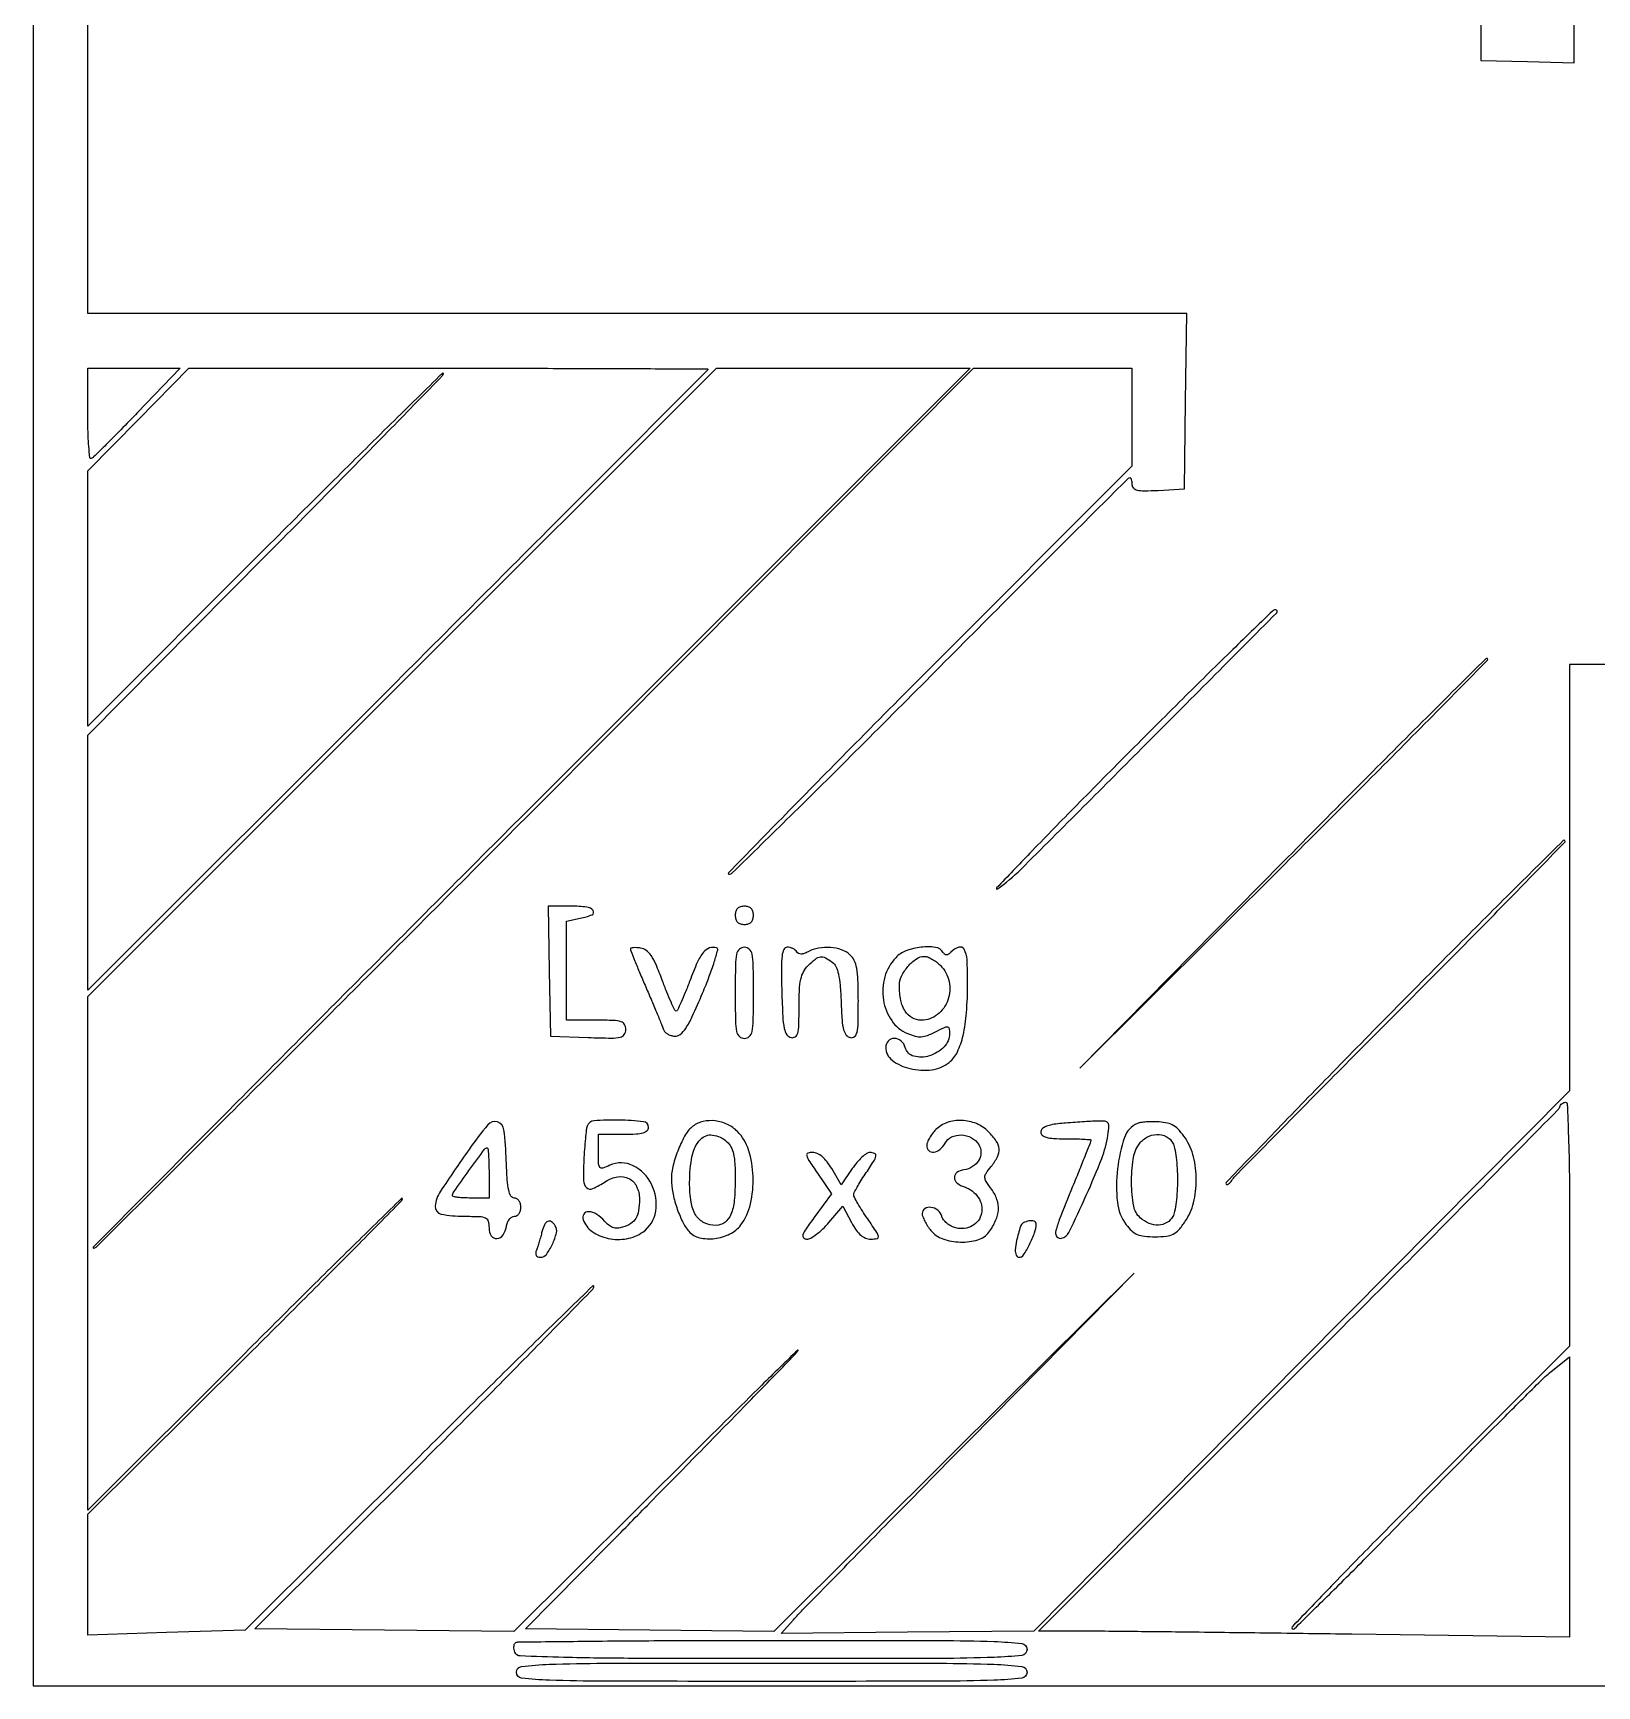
# Model space of a CAD drawing. Extents: x 42 to 629, y 10 to 640.
# Drawn here: x 42 to 385, y 10 to 372.5 of the extents above; entities that cross this region are included whole.
import ezdxf

# ---------------------------------------------------------------- set-up
doc = ezdxf.new("R2010")
doc.units = 0

msp = doc.modelspace()

# ---------------------------------------------------------------- linework, layer by layer
msp.add_lwpolyline([(42, 297), (42, 10), (335.5, 10), (629, 10), (629, 297), (629, 584), (335.5, 584), (42, 584)], close=True)
msp.add_lwpolyline([(359.245306, 469.25), (359.5, 366.5), (369.75, 366.215017), (380, 365.930034), (380, 400.965017)])
msp.add_lwpolyline([(390, 234), (384.5, 234), (379, 234), (378.980638, 187.25), (378.961276, 140.5), (320.230638, 81.263998), (261.5, 22.027996), (233.801189, 21.763998), (206.102379, 21.5), (208.771414, 24.5, -0.01178), (210.788853, 26.662787, -0.000238), (221.240118, 37.340625, -0.000562), (233.470066, 49.795766, -0.000378), (247.470059, 64), (283.499668, 100.5), (243.978654, 61.233512), (204.457639, 21.967023), (177.247623, 22.233512), (150.037606, 22.5), (168.271599, 41, 0.000451), (176.725002, 49.592198, 0.00024), (187.166372, 60.234375, 0.000239), (197.820522, 71.114267, 0.000373), (206.989048, 80.5, 0.012237), (209.815134, 83.542895, 0.960213), (209.703477, 83.649998, 0.003532), (201.821028, 75.965489, 0.000658), (187.465655, 61.734037), (147.458806, 21.968074), (119.064594, 22.234037), (90.670383, 22.5), (127.835191, 59.621478, 0.001102), (142.084456, 73.917002, 0.001806), (154.082837, 86.095157, 0.000186), (164.754127, 97.012976, 0.19585), (165, 97.616608, 0.663189), (164.747738, 97.723148, 0.000189), (153.764062, 87.031082, 0.001823), (141.418649, 74.91631, 0.001074), (126.75, 60.353944), (88.5, 22.217629), (71.25, 21.686121), (54, 21.154614), (54, 34.396356), (54, 47.638098), (88.5, 81.927757, 0.000868), (101.727878, 95.120732, 0.001428), (112.865625, 106.331612, 0.000116), (122.819166, 116.412598, 0.197199), (123, 116.853273, 0.664586), (122.816219, 116.930471, 0.000122), (112.868112, 107.173651, 0.001462), (101.735475, 96.185668, 0.000864), (88.508465, 83.008462), (54.01693, 48.527795), (54.01739, 104.861845), (54.017851, 161.195896), (122.968007, 230.097948), (191.918163, 299), (219.707139, 299), (247.496114, 299), (151, 202.5, 0.000379), (114.053125, 165.49552, 0.000637), (83.079135, 134.346875, 0.000023), (55.190638, 106.226987, 0.666669), (55.285216, 106, 0.198385), (55.831423, 106.225597, 0.000023), (84.064565, 134.346875, 0.000631), (115.258328, 165.498443, 0.000381), (152.160284, 202.5), (248.254022, 299), (265.627011, 299), (283, 299), (282.991941, 288.25), (282.983882, 277.5), (238.302367, 232.75, 0.001081), (221.241165, 215.588624, 0.001835), (207.048643, 201.145313, 0.000192), (194.525557, 188.297203, 0.663418), (194.650966, 188, 0.196507), (195.361794, 188.290585, 0.00019), (208.073128, 200.778125, 0.001828), (222.253507, 214.82179, 0.001116), (238.89689, 231.5, -0.000481), (255.499111, 248.179289, -0.000796), (269.548377, 262.221875, -0.000036), (282.246875, 274.872169, -0.198399), (282.556349, 275, -0.277421), (282.727454, 274.897149, -0.052434), (282.869678, 274.544716, -0.042653), (282.967816, 274.043979, -0.027077), (283, 273.450096, 0.201706), (283.314343, 272.702586, 0.141074), (284.129102, 272.263431, 0.056714), (285.723726, 272.10222, 0.00989), (288.75, 272.200096), (294.5, 272.5), (294.771593, 291.75), (295.043186, 311), (174.521593, 311), (54, 311), (54, 441.5)], format="xyb")
for points in [[(64.907964, 289.25, -0.002187), (61.255659, 285.489111, -0.003354), (58.05558, 282.266146, -0.001164), (55.271412, 279.512292, -0.091441), (54.760997, 279.166667, -0.507731), (54.456556, 279.343729, -0.006625), (54.223543, 281.893229, -0.012388), (54.054479, 285.072968, -0.007086), (54, 288.916667), (54, 299), (64.146966, 299), (74.293933, 299)], [(189.996351, 298.737179, -0.194524), (189.926007, 298.570629, -0.000004), (170.019846, 278.604414, -0.000268), (148.069426, 256.611707, -0.000161), (121.996351, 230.533165), (54, 162.566329), (54.003613, 190.533165), (54.007226, 218.5), (93.003613, 257.831744, 0.00079), (107.955583, 272.960022, 0.001301), (120.544811, 285.804676, 0.000097), (131.812257, 297.365198, 0.195528), (132, 297.826936, 0.664886), (131.80811, 297.907446, 0.000104), (120.54375, 286.842071, 0.001348), (107.955837, 274.404528, 0.000798), (93, 259.5), (54, 220.509616), (54.015054, 248.504808), (54.030109, 276.5), (65.108623, 287.737179), (76.187138, 298.974359), (133.093569, 298.974359, -0.000391), (154.91414, 298.957316, -0.000652), (173.282664, 298.904688, -0.000017), (189.900576, 298.834852, -0.417482)], [(281.994047, 214.357067, 0.00139), (270.119577, 202.359963, 0.002634), (260.632626, 192.619512, 0.001556), (253.32788, 184.992749, 0.902689), (253.5, 184.791637, 0.044725), (258.644353, 189.081453, 0.000687), (285.990653, 216.451388, 0.000182), (314.759735, 245.345572, 0.667263), (314.487691, 246, 0.195122), (313.802068, 245.72185, 0.000333), (304.53035, 236.704888, 0.00242), (294.140609, 226.488738, 0.001486)], [(316.054137, 190.578644), (271.608275, 145.5), (316.511772, 190.209032, 0.000865), (333.697333, 207.379461, 0.001445), (348.090437, 221.893359, 0.000085), (360.975858, 234.96666, 0.443396), (360.957635, 235.287675, 0.382776), (360.60161, 235.269235, 0.000084), (347.578458, 222.306862, 0.001443), (333.129667, 207.837359, 0.000866)], [(340.366628, 158.153297, 0.001138), (326.159354, 143.681349, 0.001897), (314.269771, 131.422288, 0.000145), (303.674211, 120.407795, 0.39782), (303.671001, 120.02896, 0.25548), (303.901122, 119.952251, 0.103593), (304.217599, 120.080475, 0.067723), (304.57559, 120.398688, 0.038855), (304.917054, 120.86579, -0.055897), (305.662354, 121.815755, -0.000183), (316.156617, 132.481442, -0.001021), (328.06324, 144.524368, -0.00064), (342.044327, 158.571851, 0.001095), (355.939855, 172.558832, 0.001827), (367.5678, 184.400942, 0.000135), (377.936647, 195.04398, 0.41492), (377.931646, 195.388318, 0.408178), (377.583152, 195.386434, 0.000127), (366.718868, 184.623069, 0.001776), (354.63644, 172.561399, 0.001065)], [(155.222543, 166.75), (155.5, 152.5), (163.75, 152.209558, 0.004656), (168.834172, 152.07796, 0.056457), (170.774775, 152.26528, 0.192196), (171.656721, 152.854239, 0.151711), (172, 153.959558, 0.128534), (171.713801, 155.054489, 0.1911), (170.953604, 155.671521, 0.068849), (169.334187, 155.943994, 0.007303), (165.5, 156), (159, 156), (159, 166.875), (159, 177.75), (162, 178.35, 0.046352), (164.592047, 179.123596, 0.495824), (164.841336, 180.033108, 0.205619), (163.451349, 180.814501, 0.026642), (159.972543, 181), (154.945087, 181)], [(196, 179, 0.072254), (196.126841, 178.126841, 0.124864), (196.5, 177.5, 0.124864), (197.126841, 177.126841, 0.072254), (198, 177, 0.072254), (198.873159, 177.126841, 0.124864), (199.5, 177.5, 0.124864), (199.873159, 178.126841, 0.072254), (200, 179, 0.072254), (199.873159, 179.873159, 0.124864), (199.5, 180.5, 0.124864), (198.873159, 180.873159, 0.072254), (198, 181, 0.072254), (197.126841, 180.873159, 0.124864), (196.5, 180.5, 0.124864), (196.126841, 179.873159, 0.072254)], [(173, 171.617986, 0.095536), (173.073103, 171.238887, 0.001212), (173.992684, 168.959158, 0.003493), (175.084179, 166.32496, 0.002276), (176.37935, 163.298436, -0.001874), (177.704836, 160.207954, -0.002453), (178.891671, 157.373276, -0.001803), (179.865876, 154.989693, -0.023018), (180.186459, 154.078674, 0.113991), (180.503792, 153.523586, 0.065891), (181.098438, 153.029931, 0.060498), (181.864642, 152.66882, 0.061586), (182.690385, 152.504392, 0.1873), (183.947256, 152.888745, 0.08171), (185.14383, 154.197481, 0.037484), (186.576019, 156.80255, 0.006575), (188.83068, 161.925718, 0.009356), (190.318544, 165.62162, 0.015646), (191.41298, 168.788702, 0.009473), (192.162913, 171.372494, 0.392638), (191.914415, 171.84433, 0.171442), (190.390996, 171.84155, 0.137362), (189.042175, 170.88993, 0.066616), (187.688977, 168.684414, 0.015234), (186.034581, 164.623018, -0.006677), (185.050922, 162.084743, -0.010686), (184.136346, 159.948037, -0.004741), (183.315395, 158.182692, -0.293547), (183.034581, 158.008596, -0.28585), (182.753754, 158.189759, -0.004506), (181.921463, 159.994954, -0.010353), (180.994402, 162.173731, -0.006484), (179.995932, 164.758596, 0.01201), (178.629749, 168.182352, 0.047157), (177.545015, 170.177733, 0.082738), (176.478698, 171.305776, 0.127456), (175.245932, 171.819551, 0.021486), (174.384886, 171.904523, 0.036243), (173.659743, 171.892156, 0.042997), (173.139698, 171.799967, 0.339568)], [(196, 162, 0.003852), (196.047257, 155.866382, 0.045528), (196.3, 153.5, 0.160003), (196.909584, 152.42216, 0.186821), (198, 152, 0.186821), (199.090416, 152.42216, 0.160003), (199.7, 153.5, 0.045528), (199.952743, 155.866382, 0.003852), (200, 162, 0.003852), (199.952743, 168.133618, 0.045528), (199.7, 170.5, 0.160003), (199.090416, 171.57784, 0.186821), (198, 172, 0.186821), (196.909584, 171.57784, 0.160003), (196.3, 170.5, 0.045528), (196.047257, 168.133618, 0.003852)], [(206.213788, 162.261584, 0.005312), (206.431149, 156.83121, 0.037223), (206.761498, 154.203058, 0.092867), (207.323182, 152.81557, 0.205796), (208.25, 152.18826, 0.193795), (209.154299, 152.365697, 0.187168), (209.699985, 153.123398, 0.057151), (209.947977, 154.884275, 0.006434), (210, 158.926676, -0.011303), (210.084925, 162.682801, -0.042963), (210.391376, 165.007211, -0.068188), (210.993325, 166.640404, -0.074163), (212, 168, -0.027961), (213.577406, 169.4102, -0.133894), (214.67531, 169.883963, -0.15586), (215.769533, 169.698314, -0.042084), (217.277384, 168.75, -0.123957), (218.082218, 167.751903, -0.053399), (218.632349, 166.120617, -0.034374), (219.000294, 163.683485, -0.010889), (219.218513, 160.010605, 0.007996), (219.43459, 155.98005, 0.04616), (219.77804, 153.875985, 0.104784), (220.348821, 152.732186, 0.179536), (221.25, 152.187281, 0.22281), (222.162676, 152.420236, 0.168892), (222.707947, 153.313996, 0.048277), (222.950589, 155.383796, 0.005054), (223, 160.271688, 0.008235), (222.926031, 164.762576, 0.036678), (222.646543, 167.382814, 0.065282), (222.098518, 169.093841, 0.099044), (221.171259, 170.345012, 0.101549), (219.322963, 171.435823, 0.06504), (216.872216, 171.93481, 0.062821), (214.275955, 171.793138, 0.078009), (211.994947, 170.997296, -0.037319), (211.13183, 170.615166, -0.085757), (210.433998, 170.494591, -0.122593), (209.895305, 170.628687, -0.133099), (209.501671, 170.997296, 0.089871), (209.156141, 171.381204, 0.053215), (208.630078, 171.705456, 0.050991), (208.015786, 171.925625, 0.060638), (207.404771, 172, 0.289554), (206.663478, 171.531425, 0.080604), (206.262513, 170.150312, 0.032686), (206.113182, 167.502797, 0.005094)], [(231.189699, 169.701925, 0.121058), (228.809491, 165.478902, 0.107077), (228.511361, 160.428268, 0.112396), (230.31169, 155.897609, 0.145007), (233.774302, 153.093487, 0.032286), (235.493347, 152.508224, 0.080487), (236.809899, 152.372173, 0.077152), (238.135294, 152.656962, 0.027907), (239.897308, 153.446896, -0.007756), (241.870694, 154.428881, -0.140536), (242.558337, 154.544784, -0.33516), (242.907725, 154.213339, -0.041263), (243, 153.097109, -0.197077), (241.795786, 150.160579, -0.121521), (238.56784, 148.178805, -0.144378), (235.16864, 148.104087, -0.26876), (233.289749, 150, 0.153329), (232.392679, 151.430638, 0.175062), (230.887012, 151.997082, 0.20819), (229.553986, 151.437727, 0.193093), (229, 150.056704, 0.235992), (230.420369, 147.214942, 0.103078), (234.340239, 145.377398, 0.090405), (239.139922, 145.124664, 0.139183), (242.938568, 146.75, 0.113829), (244.733548, 149.047473, 0.052496), (245.976025, 152.655495, 0.038607), (246.726371, 157.634573, 0.017332), (246.976143, 164.25, 0.014706), (246.843613, 169.28198, 0.112205), (246.195253, 171.543381, 0.365885), (245.030961, 171.990407, 0.113098), (243.312868, 170.912868, -0.047458), (242.768438, 170.463023, -0.150038), (242.321227, 170.325735, -0.181024), (241.927179, 170.473233, -0.075363), (241.553851, 170.912868, 0.224746), (239.913834, 171.975853, 0.062392), (236.766485, 172.00201, 0.059994), (233.451538, 171.204277, 0.115663)], [(241, 168, -0.145606), (242.900472, 164.489721, -0.136388), (242.638882, 160.412157, -0.144229), (240.347215, 157.213317, -0.167198), (236.820262, 156, -0.127443), (234.792785, 156.525307, -0.124755), (233.256377, 157.971806, -0.094256), (232.308711, 160.348963, -0.047884), (232, 163.5651, -0.112639), (232.473429, 165.639975, -0.06473), (233.881448, 167.79874, -0.066444), (235.727049, 169.453323, -0.150671), (237.5, 170, -0.095343), (238.214566, 169.862493, -0.034745), (239.146875, 169.4125, -0.032922), (240.123995, 168.765364, -0.033666)], [(379, 111.255954), (379, 84.511907), (348.294684, 53.794603, 0.001719), (336.561215, 41.975588, 0.002866), (326.774506, 31.935055, 0.000331), (318.148073, 22.970931, 0.408409), (318.152609, 22.514057, 0.411638), (318.605153, 22.512066, 0.000436), (326.299777, 30.085613, 0.00329), (334.940487, 38.718086, 0.001972), (345.096713, 49.080501, -0.001519), (355.476476, 59.690202, -0.002118), (364.833053, 69.115905, -0.001283), (372.76446, 76.997949, -0.027471), (375.238787, 79.189123), (379, 82.168059), (379, 51.422792), (379, 20.677525), (331.25, 21.334478, 0.000269), (312.198675, 21.586354, 0.000332), (294.44812, 21.799709, 0.000272), (279.535289, 21.960938, 0.002465), (273.020194, 21.995715), (262.540388, 22), (319.520194, 79.009525, 0.00054), (341.390713, 100.938729, 0.000884), (359.860099, 119.563454, 0.000071), (376.400973, 136.307318, 0.114123), (376.833333, 137.009525, -0.076745), (377.029384, 137.388113, -0.067529), (377.338021, 137.709048, -0.07012), (377.707996, 137.925856, -0.097825), (378.083333, 138, -0.402595), (378.475815, 137.622847, -0.001392), (378.741431, 130.456169, -0.005641), (378.937623, 121.920227, -0.002925)], [(137.628628, 127.663192, 0.006863), (131.337722, 118.482085, 0.1277), (130.198893, 115.189234, 0.380831), (131.491273, 113.48495, 0.048601), (136.468615, 113, -0.008408), (139.922658, 112.94191, -0.100791), (141.212623, 112.633694, -0.224396), (141.811295, 111.914028, -0.063183), (142, 110.426676, 0.143735), (142.50082, 108.72051, 0.278608), (143.73195, 108.116163, 0.222732), (145.090008, 108.903527, 0.116868), (145.819551, 110.760216, -0.059736), (146.048339, 111.616651, -0.070837), (146.465428, 112.342063, -0.083085), (146.999012, 112.830996, -0.144996), (147.569551, 113, 0.138599), (148.115036, 113.154169, 0.100092), (148.579806, 113.5875, 0.085727), (148.89275, 114.235619, 0.069813), (149, 115, 0.071303), (148.890448, 115.764314, 0.086642), (148.571255, 116.4125, 0.100326), (148.09703, 116.845841, 0.135927), (147.540442, 117, -0.269366), (146.810194, 117.424186, -0.076897), (146.324097, 118.696968, -0.036435), (145.999919, 121.02276, -0.007516), (145.790442, 125.157288, 0.019089), (145.287215, 131.967018, 0.298676), (143.866716, 133.679669, 0.302919), (141.749579, 133.047025, 0.019429)], [(163.517586, 132.75, 0.051749), (163.338061, 131.949018, 0.005396), (163.133389, 130.030715, 0.00665), (162.944144, 127.733653, 0.005279), (162.798971, 125.248178, 0.016637), (162.734737, 120.822755, 0.198769), (163.404393, 119.286969, 0.310736), (164.74806, 119.063729, 0.035546), (167.576147, 120.641851, -0.105779), (170.255334, 121.678744, -0.161358), (172.69509, 121.281342, -0.164611), (174.382032, 119.517347, -0.110815), (174.984687, 116.771439, -0.033479), (174.799256, 114.186529, -0.10026), (174.214029, 112.523649, -0.121539), (173.105413, 111.403319, -0.061665), (171.287674, 110.579351, -0.064417), (170.167849, 110.382789, -0.094314), (169.180117, 110.524976, -0.086531), (168.254084, 111.035296, -0.046632), (167.315433, 111.944569, 0.073707), (165.612161, 113.425099, 0.126349), (163.834484, 114.008361, 0.275559), (162.811622, 113.486075, 0.227688), (162.671121, 112.25, 0.157628), (164.634712, 109.652194, 0.101734), (168.126165, 108.142585, 0.093932), (172.188913, 108.069395, 0.110879), (175.737573, 109.528742, 0.205345), (178.567854, 114.096484, 0.153294), (177.645291, 120.018016, 0.163827), (173.585341, 124.093057, 0.226249), (168.5, 124.181954, -0.026083), (166.939742, 123.567123, -0.301713), (166.335516, 123.729697, -0.173222), (166.045937, 124.457109, -0.008956), (166, 127.021439), (166, 131), (171.5, 131, 0.01212), (174.247932, 131.066617, 0.054498), (175.833333, 131.318182, 0.118311), (176.683247, 131.784456, 0.211442), (177, 132.5, 0.381728), (175.888514, 133.743717, 0.023412), (170.504956, 134.096065, 0.023427), (165.049706, 133.94161, 0.301615)], [(186.723716, 132.75, 0.101065), (185.11945, 130.933749, 0.033612), (183.551865, 127.728451, 0.034075), (182.379673, 124.185737, 0.062936), (182, 121.181342, 0.049082), (182.289311, 118.241211, 0.03167), (183.168132, 114.930823, 0.031974), (184.417381, 111.86323, 0.065838), (185.839859, 109.702189, 0.158229), (188.159501, 108.301269, 0.087843), (191.492892, 108.120367, 0.083597), (194.847304, 109.113434, 0.119771), (197.223266, 111.086575, 0.1047), (199.354835, 115.725658, 0.064667), (199.913948, 121.725678, 0.065712), (198.93091, 127.540593, 0.122277), (196.479181, 131.611728, 0.086841), (194.272789, 133.160891, 0.080863), (191.616109, 133.91773, 0.084153), (188.952849, 133.779772, 0.106951)], [(194.171259, 129.345012, -0.088575), (195.057869, 128.199188, -0.064815), (195.614145, 126.686583, -0.042449), (195.913285, 124.534462, -0.013317), (196, 121.279271, -0.022537), (195.78225, 116.450709, -0.074712), (195.0305, 113.369163, -0.133834), (193.707566, 111.645131, -0.163996), (191.793557, 111, -0.111398), (189.179824, 111.589646, -0.145062), (187.364032, 113.220778, -0.101282), (186.319794, 116.091011, -0.03678), (186, 120.432481, -0.047948), (186.560853, 126.267572, -0.138472), (188.371656, 129.860456, -0.247988), (191.046477, 130.814452, -0.149088)], [(240, 132, 0.033666), (239.234636, 131.123995, 0.032922), (238.5875, 130.146875, 0.034745), (238.137507, 129.214566, 0.095343), (238, 128.5, 0.203389), (238.46348, 127.407738, 0.230501), (239.537383, 127.057688, 0.143401), (240.923668, 127.681506, 0.093191), (242.032075, 129.059932, -0.16292), (243.454507, 130.402162, -0.11943), (245.5983, 130.827052, -0.112073), (247.80901, 130.226417, -0.131468), (249.394023, 128.75, -0.139671), (249.890427, 127.035795, -0.133798), (249.421617, 125.285408, -0.121341), (248.071912, 123.891273, -0.103466), (246.147872, 123.180449, 0.115474), (244.618957, 122.573993, 0.25281), (244.067826, 121.483623, 0.21853), (244.656443, 120.288186, 0.095404), (246.25, 119.432606, -0.170914), (249.314372, 117.146025, -0.200928), (250.010136, 113.61613, -0.221154), (247.990764, 110.888363, -0.18821), (244.407458, 110.433871, -0.059352), (243.367995, 110.830441, -0.053148), (242.407996, 111.472145, -0.056368), (241.66549, 112.249065, -0.09891), (241.277841, 113.045538, 0.164357), (240.438722, 114.321902, 0.1338), (238.922, 114.958507, 0.176916), (237.573637, 114.658635, 0.255809), (237, 113.610784, 0.090759), (237.12671, 112.918476, 0.027354), (237.561546, 111.93617, 0.026422), (238.179998, 110.866629, 0.025896), (238.911647, 109.860784, 0.141416), (241.507927, 108.0494, 0.075098), (245.398538, 107.348309, 0.076735), (249.225326, 107.828371, 0.166857), (251.624041, 109.5, 0.051514), (253.114051, 112.051459, 0.089931), (253.709153, 114.419131, 0.099871), (253.409744, 116.670442, 0.076483), (252.251731, 118.873385, -0.016096), (251.039154, 120.62899, -0.137533), (250.760392, 121.533644, -0.155526), (251.012222, 122.399549, -0.022268), (252.123137, 123.90374, 0.050572), (253.516721, 126.032659, 0.139391), (253.87237, 127.773317, 0.133522), (253.264025, 129.488031, 0.044779), (251.545455, 131.545455, 0.098519), (248.903655, 133.310437, 0.08854), (245.684381, 134.016716, 0.091504), (242.512373, 133.559513, 0.115445)], [(266.75, 133.271532, 0.027142), (265.139875, 133.014178, 0.060485), (263.969325, 132.608538, 0.091543), (263.251514, 132.07745, 0.190048), (263, 131.439635, 0.225921), (263.32227, 130.7628, 0.106911), (264.205103, 130.315438, 0.051511), (265.812845, 130.067389, 0.012537), (268.5, 130, -0.005703), (270.608907, 129.975944, -0.009488), (272.384375, 129.901705, -0.003573), (273.874814, 129.80033, -0.392397), (274, 129.665377, -0.093658), (273.95187, 129.410684, -0.000336), (272.825, 126.541266, -0.001775), (271.533389, 123.292724, -0.001112), (270, 119.5, 0.002816), (267.075512, 112.194923, 0.040991), (266.272218, 109.534405, 0.246905), (266.563192, 108.494519, 0.259815), (267.571223, 108.176676, 0.233781), (269.185071, 109.435044, 0.006622), (272.998421, 117.620361, 0.013071), (276.376326, 125.686344, 0.055044), (277.725957, 130.75, 0.020351), (277.95339, 132.812913, 0.228513), (277.655713, 133.557763, 0.185368), (276.846744, 133.875923, 0.012916), (274.359406, 133.831897, 0.00469), (272.610069, 133.739254, 0.002805), (270.532138, 133.597947, 0.002807), (268.464699, 133.434022, 0.004872)], [(284.22896, 133.354445, 0.214601), (281.370363, 130.282927, 0.053745), (279.843962, 123.435573, 0.053631), (279.808815, 116.09021, 0.135559), (281.733431, 111.155222, 0.046011), (282.949837, 109.804932, 0.087383), (284.176732, 109.016393, 0.073882), (285.737315, 108.61888, 0.025486), (288.068087, 108.5, 0.025725), (290.554977, 108.628037, 0.09276), (292.070287, 109.076712, 0.096955), (293.284944, 110.031472, 0.029591), (294.710167, 111.897883, 0.088651), (296.504019, 115.956685, 0.059794), (297.111006, 120.996257, 0.059781), (296.508231, 126.037692, 0.088485), (294.717831, 130.102117, 0.031842), (293.413469, 131.79987, 0.073524), (292.191427, 132.840195, 0.080761), (290.795895, 133.425766, 0.045032), (288.967831, 133.694792, 0.015663), (287.546968, 133.730021, 0.016292), (286.145307, 133.675167, 0.016193), (284.939748, 133.549236, 0.065602)], [(291.964816, 129.065741, -0.074772), (292.366101, 127.938965, -0.016306), (292.695915, 125.898548, -0.016641), (292.923948, 123.489239, -0.015273), (293, 121, -0.015273), (292.923948, 118.510761, -0.016641), (292.695915, 116.101452, -0.016306), (292.366101, 114.061035, -0.074772), (291.964816, 112.934259, -0.138674), (290.687327, 111.608843, -0.122889), (288.842937, 111.071151, -0.107444), (286.757101, 111.43984, -0.086854), (284.828741, 112.654988, -0.167745), (283.403628, 115.246136, -0.038412), (282.929316, 120.295662, -0.039737), (283.254277, 125.483235, -0.117795), (284.556704, 128.777494, -0.113193), (286.268951, 130.323302, -0.118054), (288.457419, 130.938203, -0.129612), (290.533237, 130.476413, -0.15183)], [(142, 122.5), (142, 117), (138, 117, -0.011681), (136.466418, 117.035831, -0.019269), (135.175, 117.146195, -0.013951), (134.164475, 117.300663, -0.362541), (134, 117.497685, -0.155736), (134.27391, 118.355762, -0.002014), (137.609408, 123.008149, -0.001481), (141.03524, 127.716677, -0.239116), (141.593805, 128, -0.386779), (141.75693, 127.851615, -0.005212), (141.88068, 126.384375, -0.011506), (141.970792, 124.608872, -0.006925)], [(214.017963, 122.473892), (217.132007, 117.947784), (213.480835, 112.973892, 0.007039), (211.524881, 110.229168, 0.063837), (210.849918, 108.92495, 0.28557), (210.9824, 108.291796, 0.204839), (211.664831, 107.999956, 0.127504), (212.570762, 108.23477, 0.032789), (213.851674, 109.060883, 0.03121), (215.236676, 110.229266, 0.027312), (216.532358, 111.611687), (219.564717, 115.223462), (221.509762, 111.611731, 0.029599), (222.533877, 109.953216, 0.064053), (223.543058, 108.848626, 0.083569), (224.60404, 108.218654, 0.092531), (225.775445, 108, 0.044962), (227.116151, 108.120805, 0.409248), (227.422756, 108.555621, 0.106554), (227.078418, 109.430283, 0.003821), (225.048041, 112.430175, -0.008193), (223.880458, 114.188203, -0.011332), (222.895362, 115.805058, -0.008063), (222.130994, 117.176654, -0.123698), (222, 117.698041, -0.116593), (222.119403, 118.203131, -0.010312), (222.734375, 119.370389, -0.01304), (223.542502, 120.744596, -0.009792), (224.5, 122.214812, 0.006827), (226.370526, 125.050048, 0.089316), (226.849302, 126.210242, 0.354461), (226.560868, 126.780795, 0.105752), (225.536051, 127, 0.152813), (224.816785, 126.774917, 0.0337), (223.794237, 125.958232, 0.032074), (222.692263, 124.811193, 0.026104), (221.66223, 123.453555), (219.252358, 119.90711), (217.159905, 123.453555, 0.031886), (216.13859, 124.956719, 0.051542), (215.070245, 126.072823, 0.063707), (214.003566, 126.767149, 0.112922), (212.985685, 127, 0.083501), (211.943368, 126.824708, 0.382638), (211.670195, 126.332491, 0.089781), (212.102766, 125.318757, 0.005059)], [(153.612673, 109.592901, -0.006968), (153.336673, 108.55473, -0.005302), (153.006441, 107.424972, -0.005362), (152.674143, 106.372073, -0.012494), (152.397276, 105.592901, 0.064273), (152.233042, 104.916037, 0.154129), (152.332581, 104.415186, 0.178132), (152.685862, 104.107703, 0.091159), (153.271691, 104, 0.236201), (154.573953, 104.651541, 0.050835), (155.913279, 106.878729, 0.05086), (156.788604, 109.367486, 0.200145), (156.537303, 110.939643, 0.10079), (155.723048, 111.805879, 0.267885), (154.908085, 111.881019, 0.176219), (154.170178, 111.150463, 0.04895)], [(258.552138, 110.75, 0.015025), (257.714884, 107.710596, 0.049657), (257.426393, 105.656284, 0.102622), (257.626649, 104.447995, 0.309891), (258.28006, 104, 0.255247), (259.225119, 104.516071, 0.025263), (260.557287, 106.83932, 0.031048), (261.664374, 109.400184, 0.086709), (262, 111.320998, 0.333745), (261.559967, 111.906804, 0.112074), (260.424416, 111.97399, 0.088733), (259.178916, 111.531838, 0.190719)], [(260, 18, -0.381516), (258.850033, 16.712263, -0.019289), (252.763374, 16.258946, -0.008464), (240.885993, 16.035155, -0.000478), (204.106989, 16, -0.000786), (173.466409, 16.048181, -0.005425), (158.425638, 16.258679, -0.003733), (148.838553, 16.568539, -0.299669), (147.67589, 17.402234, -0.04759), (147.514361, 17.982947, -0.05155), (147.471459, 18.568156, -0.057779), (147.545171, 19.072034, -0.131935), (147.735568, 19.402234, -0.196), (148.318078, 19.647352, -0.000154), (164.558781, 19.824406, -0.001645), (182.716524, 19.956987, -0.001003), (204.166667, 20, -0.000478), (240.905809, 19.964843, -0.008473), (252.770833, 19.741045, -0.019325), (258.850384, 19.287581, -0.381463)], [(260, 13, -0.381609), (258.849406, 11.711984, -0.019224), (252.75, 11.258929, -0.008448), (240.850466, 11.03515, -0.000477), (204, 11, -0.000477), (167.149534, 11.03515, -0.008448), (155.25, 11.258929, -0.019224), (149.150594, 11.711984, -0.381609), (148, 13, -0.381609), (149.150594, 14.288016, -0.019224), (155.25, 14.741071, -0.008448), (167.149534, 14.96485, -0.000477), (204, 15, -0.000477), (240.850466, 14.96485, -0.008448), (252.75, 14.741071, -0.019224), (258.849406, 14.288016, -0.381609)]]:
    msp.add_lwpolyline(points, format="xyb", close=True)

doc.saveas('drawing.dxf')
